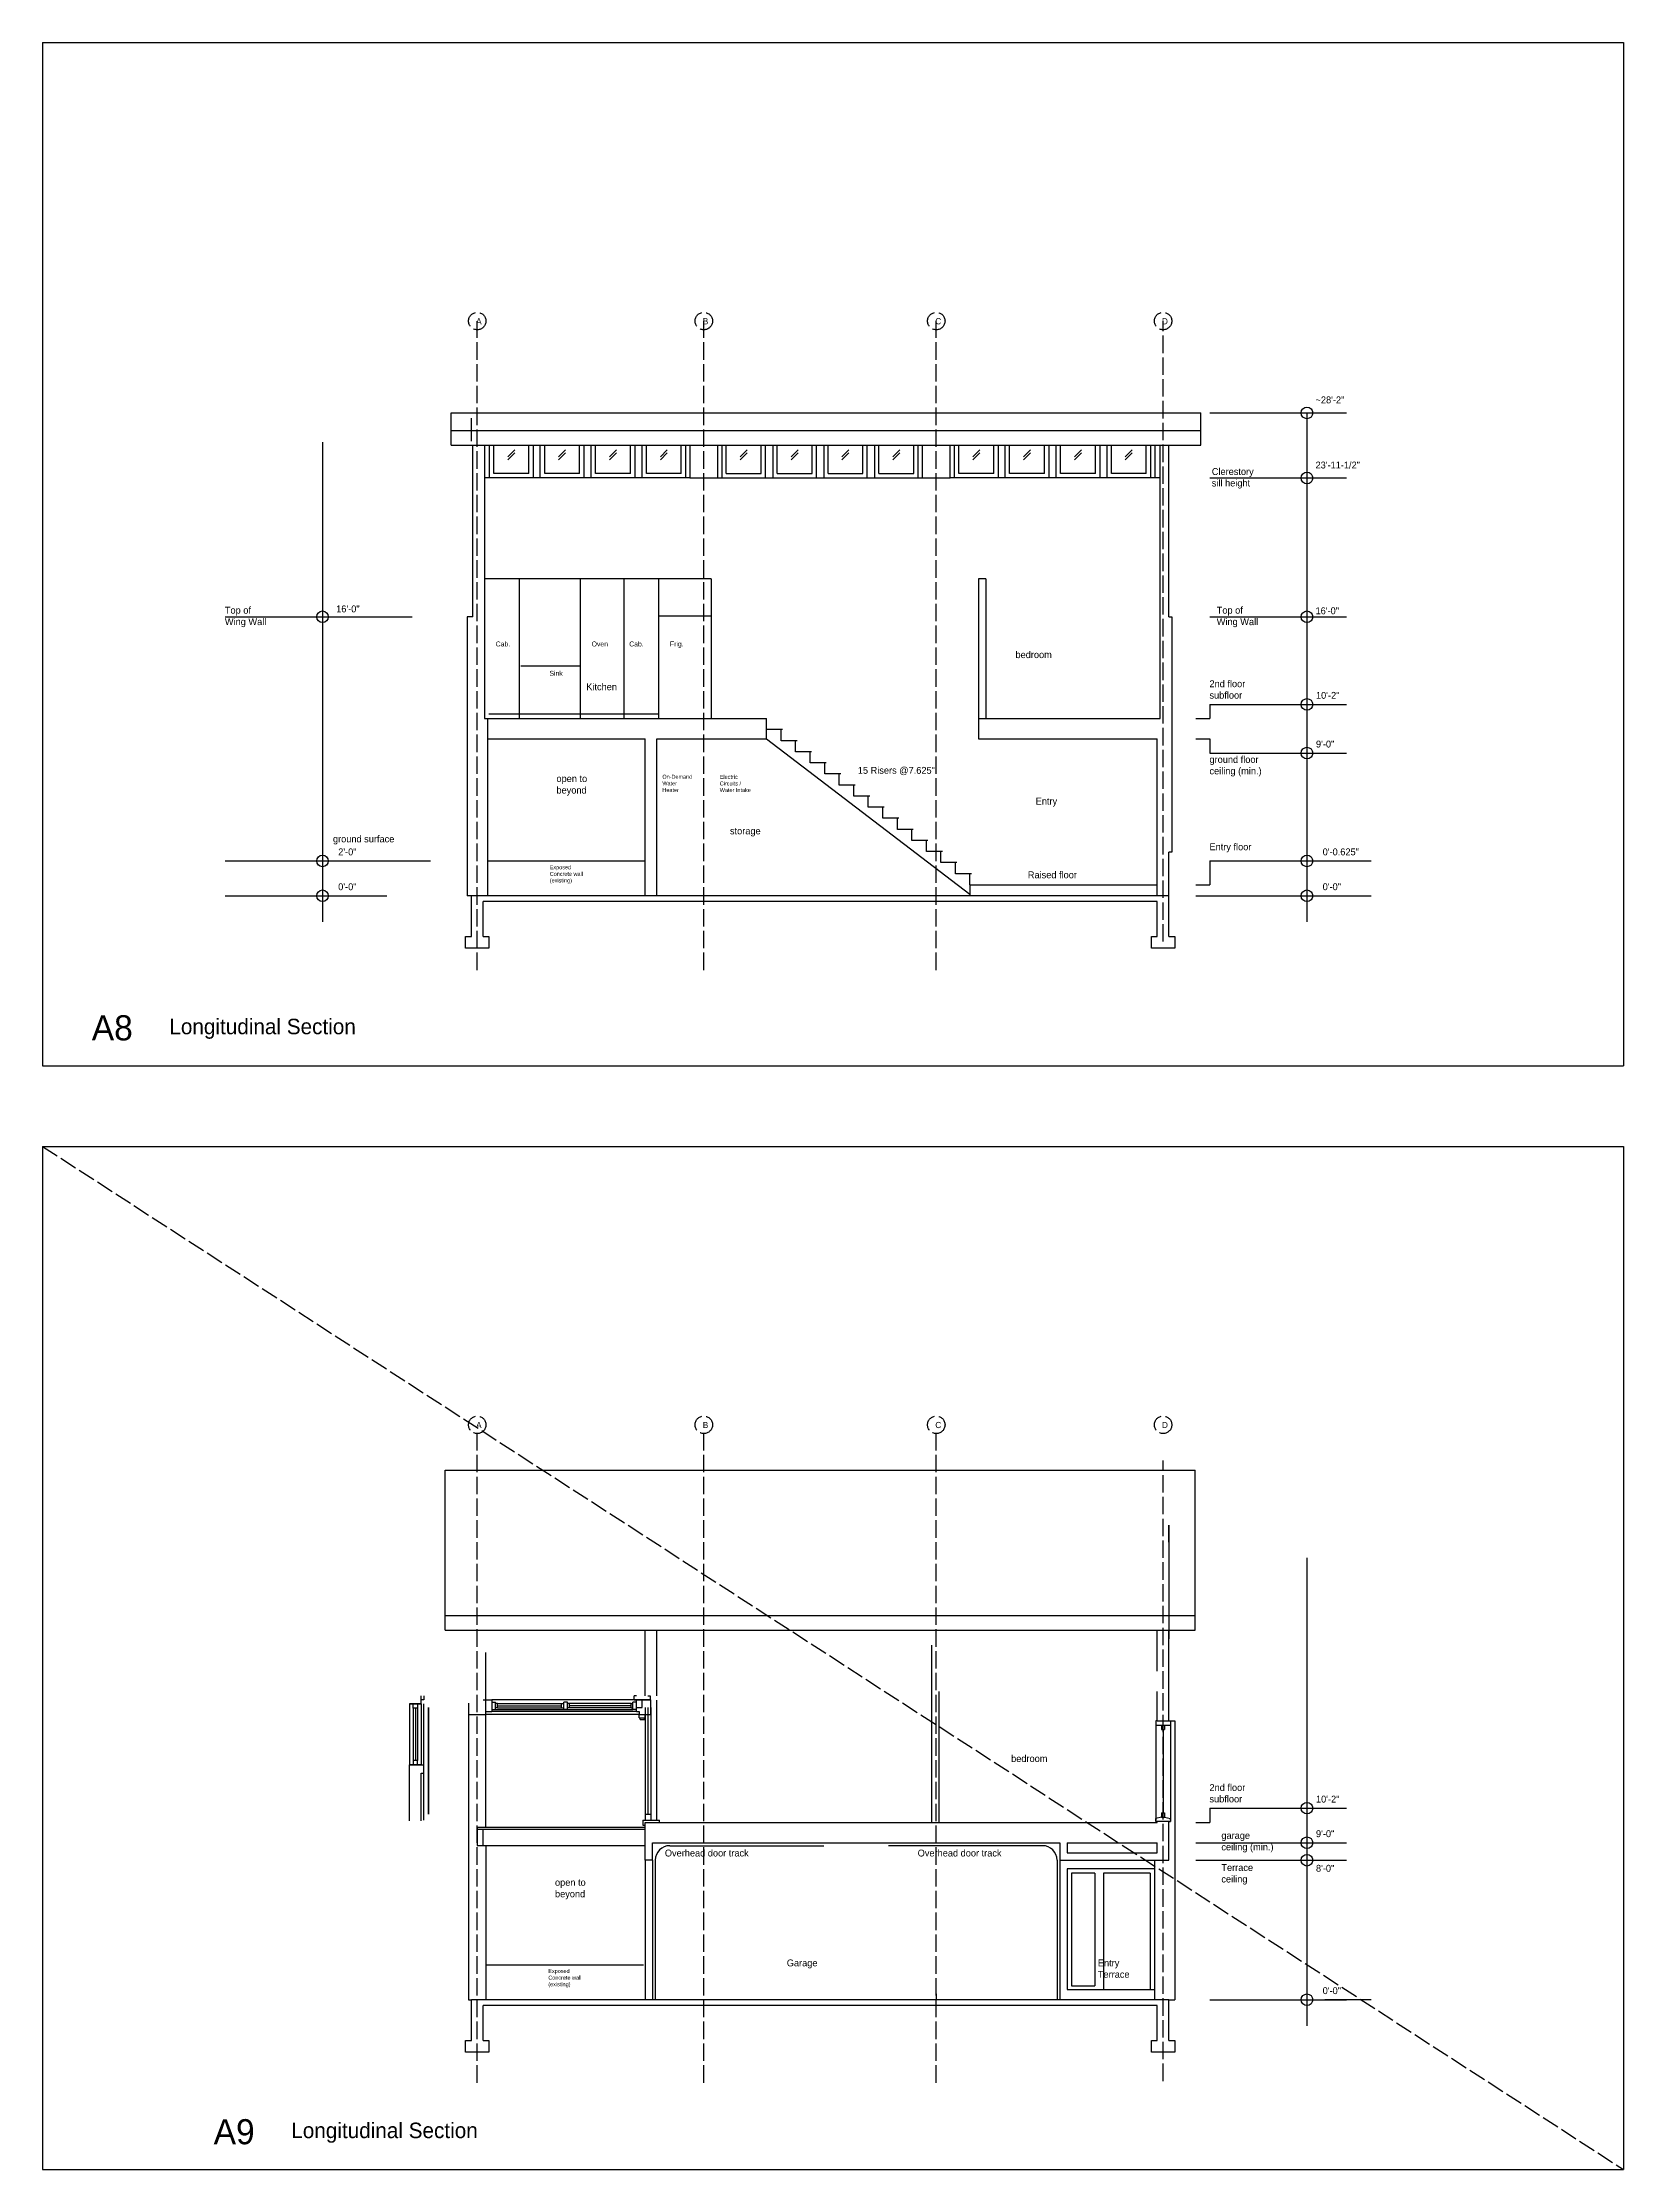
# Model space of a CAD drawing. Header units: inches. Extents: x -173 to 6851, y -308 to 3486.
# Drawn here: x 3365 to 4453, y 1971 to 3434 of the extents above; entities that cross this region are included whole.
import ezdxf

# ---------------------------------------------------------------- set-up
doc = ezdxf.new("R2010")
doc.units = ezdxf.units.IN
doc.header["$MEASUREMENT"] = 0
doc.linetypes.add('ACAD_ISO02W100', pattern=[15, 12, -3])
for name, color, linetype in [('const', 7, 'Continuous'), ('e1', 7, 'Continuous'), ('e2', 251, 'Continuous'), ('glass', 172, 'Continuous'), ('grid', 252, 'ACAD_ISO02W100'), ('millwork', 253, 'Continuous'), ('soffit', 253, 'ACAD_ISO02W100'), ('stairs', 140, 'Continuous'), ('walls', 7, 'Continuous')]:
    doc.layers.add(name, color=color, linetype=linetype)

msp = doc.modelspace()

# ---------------------------------------------------------------- linework, layer by layer
for p, q in [((3365.1, 3434.3), (3365.1, 2730.3)), ((3365.1, 3434.3), (4453.1, 3434.3)), ((4453.1, 3434.3), (4453.1, 2730.3)), ((3365.1, 2730.3), (4453.1, 2730.3)), ((3365.1, 2674.8), (3365.1, 1970.8)), ((3365.1, 2674.8), (4453.1, 2674.8)), ((4453.1, 2674.8), (4453.1, 1970.8)), ((3365.1, 1970.8), (4453.1, 1970.8))]:
    msp.add_line(p, q)
at = {"layer": 'e1'}
for p, q in [((4140.3, 3039.2), (4142.3, 3039.2)), ((3779.8, 2296.7), (3779.8, 2341.9)), ((3787.8, 2296.7), (3787.8, 2341.9)), ((3617.7, 2291.2), (3625.7, 2291.2)), ((3625.7, 2291.2), (3617.7, 2291.2)), ((3620.2, 2288.2), (3620.2, 2291.2)), ((3623.2, 2288.2), (3620.2, 2288.2)), ((3621.7, 2288.2), (3621.7, 2252.2)), ((3623.2, 2291.2), (3623.2, 2288.2)), ((3627.6, 2294), (3625.7, 2294)), ((3627.6, 2296.7), (3627.6, 2294)), ((3773.8, 2296.7), (3772.3, 2296.7)), ((3772.3, 2293.7), (3772.3, 2296.7)), ((3783.3, 2293.7), (3772.3, 2293.7)), ((3773.8, 2288.7), (3773.8, 2293.7)), ((3773.8, 2288.7), (3777.8, 2288.7)), ((3777.8, 2288.7), (3777.8, 2293.7)), ((3781.8, 2296.7), (3783.3, 2296.7)), ((3781.8, 2288.7), (3781.8, 2215.2)), ((3783.3, 2296.7), (3783.3, 2293.7)), ((3617.7, 2249.2), (3625.7, 2249.2)), ((3625.7, 2249.2), (3617.7, 2249.2)), ((3623.2, 2252.2), (3620.2, 2252.2)), ((3620.2, 2252.2), (3620.2, 2249.2)), ((3623.2, 2249.2), (3623.2, 2252.2)), ((3625.7, 2249.2), (3627.6, 2249.2)), ((3625.7, 2243.6), (3627.6, 2243.6)), ((3778.3, 2211.2), (3783.8, 2211.2)), ((3778.3, 2211.2), (3778.3, 2207.7)), ((3779.8, 2215.2), (3783.8, 2215.2)), ((3779.8, 2215.2), (3779.8, 2211.2)), ((3783.8, 2215.2), (3783.8, 2211.2)), ((3783.8, 2211.2), (3789.8, 2211.2)), ((3789.8, 2209.6), (3789.8, 2211.2)), ((3779.8, 2206.2), (3664.3, 2206.2)), ((3664.3, 2206.2), (3664.3, 2193.7)), ((3779.8, 2204.7), (3664.3, 2204.7)), ((3668.3, 2193.7), (3668.3, 2204.7)), ((3778.3, 2207.7), (3779.8, 2207.7)), ((3779.8, 2183.6), (3779.8, 2209.6)), ((3784.8, 2183.6), (3779.8, 2183.6))]:
    msp.add_line(p, q, dxfattribs=at)
at = {"layer": 'e2'}
for p, q in [((4168.4, 3179.5), (4262.5, 3179.5)), ((4235.3, 3179.5), (4235.3, 2829.3)), ((3660.3, 3160.1), (3660.3, 3175.8)), ((3557.8, 3159.4), (3557.8, 2829.3)), ((3672.7, 3134.7), (3672.7, 3157.4)), ((3675.7, 3137.7), (3675.7, 3157.4)), ((3685.3, 3149.3), (3690.1, 3154.1)), ((3685.3, 3147.3), (3690.1, 3152.1)), ((3699.7, 3137.7), (3699.7, 3157.4)), ((3702.7, 3157.4), (3702.7, 3134.7)), ((3707.7, 3134.7), (3707.7, 3157.4)), ((3710.7, 3137.7), (3710.7, 3157.4)), ((3720.3, 3149.3), (3725.1, 3154.1)), ((3720.3, 3147.3), (3725.1, 3152.1)), ((3734.7, 3137.7), (3734.7, 3157.4)), ((3737.7, 3157.4), (3737.7, 3134.7)), ((3742.7, 3134.7), (3742.7, 3157.4)), ((3745.7, 3137.7), (3745.7, 3157.4)), ((3755.3, 3149.3), (3760.1, 3154.1)), ((3755.3, 3147.3), (3760.1, 3152.1)), ((3769.7, 3137.7), (3769.7, 3157.4)), ((3772.7, 3157.4), (3772.7, 3134.7)), ((3777.7, 3134.7), (3777.7, 3157.4)), ((3780.7, 3137.7), (3780.7, 3157.4)), ((3790.3, 3149.3), (3795.1, 3154.1)), ((3790.3, 3147.3), (3795.1, 3152.1)), ((3804.7, 3137.7), (3804.7, 3157.4)), ((3807.7, 3157.4), (3807.7, 3134.7)), ((3810.7, 3157.4), (3810.7, 3134.7)), ((3829.7, 3157.4), (3829.7, 3134.7)), ((3832.7, 3157.4), (3832.7, 3134.7)), ((3835.7, 3137.7), (3835.7, 3157.4)), ((3845.3, 3149.3), (3850.1, 3154.1)), ((3845.3, 3147.3), (3850.1, 3152.1)), ((3859.7, 3137.7), (3859.7, 3157.4)), ((3862.7, 3134.7), (3862.7, 3157.4)), ((3867.7, 3157.4), (3867.7, 3134.7)), ((3870.7, 3137.7), (3870.7, 3157.4)), ((3880.3, 3149.3), (3885.1, 3154.1)), ((3880.3, 3147.3), (3885.1, 3152.1)), ((3894.7, 3137.7), (3894.7, 3157.4)), ((3897.7, 3134.7), (3897.7, 3157.4)), ((3902.7, 3157.4), (3902.7, 3134.7)), ((3905.7, 3137.7), (3905.7, 3157.4)), ((3915.3, 3149.3), (3920.1, 3154.1)), ((3915.3, 3147.3), (3920.1, 3152.1)), ((3929.7, 3137.7), (3929.7, 3157.4)), ((3932.7, 3134.7), (3932.7, 3157.4)), ((3937.7, 3157.4), (3937.7, 3134.7)), ((3940.7, 3137.7), (3940.7, 3157.4)), ((3950.3, 3149.3), (3955.1, 3154.1)), ((3950.3, 3147.3), (3955.1, 3152.1)), ((3964.7, 3137.7), (3964.7, 3157.4)), ((3967.7, 3134.7), (3967.7, 3157.4)), ((3970.7, 3134.7), (3970.7, 3157.4)), ((3989.7, 3134.7), (3989.7, 3157.4)), ((3992.7, 3134.7), (3992.7, 3157.4)), ((3995.7, 3137.7), (3995.7, 3157.4)), ((4005.3, 3149.3), (4010.1, 3154.1)), ((4005.3, 3147.3), (4010.1, 3152.1)), ((4019.7, 3137.7), (4019.7, 3157.4)), ((4022.7, 3157.4), (4022.7, 3134.7)), ((4027.7, 3134.7), (4027.7, 3157.4)), ((4030.7, 3137.7), (4030.7, 3157.4)), ((4040.3, 3149.3), (4045.1, 3154.1)), ((4040.3, 3147.3), (4045.1, 3152.1)), ((4054.7, 3137.7), (4054.7, 3157.4)), ((4057.7, 3157.4), (4057.7, 3134.7)), ((4062.7, 3134.7), (4062.7, 3157.4)), ((4065.7, 3137.7), (4065.7, 3157.4)), ((4075.3, 3149.3), (4080.1, 3154.1)), ((4075.3, 3147.3), (4080.1, 3152.1)), ((4089.7, 3137.7), (4089.7, 3157.4)), ((4092.7, 3157.4), (4092.7, 3134.7)), ((4097.7, 3134.7), (4097.7, 3157.4)), ((4100.7, 3137.7), (4100.7, 3157.4)), ((4110.3, 3149.3), (4115.1, 3154.1)), ((4110.3, 3147.3), (4115.1, 3152.1)), ((4124.7, 3137.7), (4124.7, 3157.4)), ((4127.7, 3157.4), (4127.7, 3134.7)), ((4130.7, 3157.4), (4130.7, 3134.7)), ((3810.7, 3134.7), (3669.3, 3134.7)), ((3699.7, 3137.7), (3675.7, 3137.7)), ((3734.7, 3137.7), (3710.7, 3137.7)), ((3769.7, 3137.7), (3745.7, 3137.7)), ((3804.7, 3137.7), (3780.7, 3137.7)), ((3810.7, 3134.7), (3829.7, 3134.7)), ((3829.7, 3134.7), (3989.7, 3134.7)), ((3835.7, 3137.7), (3859.7, 3137.7)), ((3870.7, 3137.7), (3894.7, 3137.7)), ((3897.7, 3134.7), (3902.7, 3134.7)), ((3905.7, 3137.7), (3929.7, 3137.7)), ((3940.7, 3137.7), (3964.7, 3137.7)), ((4130.7, 3134.7), (3989.7, 3134.7)), ((4019.7, 3137.7), (3995.7, 3137.7)), ((4054.7, 3137.7), (4030.7, 3137.7)), ((4062.7, 3134.7), (4057.7, 3134.7)), ((4089.7, 3137.7), (4065.7, 3137.7)), ((4124.7, 3137.7), (4100.7, 3137.7)), ((4134.3, 3134.7), (4130.7, 3134.7)), ((4168.4, 3134.7), (4262.5, 3134.7)), ((3825.3, 3065.2), (3669.3, 3065.2)), ((3693.3, 2969.2), (3693.3, 3065.2)), ((3735.3, 2969.2), (3735.3, 3065.2)), ((3765.3, 2969.2), (3765.3, 3065.2)), ((3789.3, 2969.2), (3789.3, 3065.2)), ((3825.3, 3065.2), (3825.3, 2969.2)), ((3490.9, 3039.2), (3619.6, 3039.2)), ((3825.3, 3039.7), (3789.3, 3039.7)), ((4168.4, 3039.2), (4262.5, 3039.2)), ((3735.3, 3005.2), (3694.3, 3005.2)), ((3789.3, 2972.2), (3672.3, 2972.2)), ((4168.4, 2978.9), (4262.5, 2978.9)), ((4168.4, 2978.9), (4168.4, 2969.2)), ((4158.9, 2969.2), (4168.4, 2969.2)), ((4158.9, 2955.2), (4168.4, 2955.2)), ((4168.4, 2955.2), (4168.4, 2945.4)), ((4168.4, 2945.4), (4262.5, 2945.4)), ((3490.9, 2871.2), (3632.1, 2871.2)), ((3671.3, 2871.2), (3779.8, 2871.2)), ((4168.4, 2871.2), (4262.5, 2871.2)), ((4168.4, 2871.2), (4168.4, 2854.8)), ((4247.7, 2871.2), (4279.6, 2871.2)), ((4158.9, 2854.8), (4168.4, 2854.8)), ((3490.9, 2847.2), (3585, 2847.2)), ((3570.2, 2847.2), (3602, 2847.2)), ((4158.9, 2847.2), (4262.5, 2847.2)), ((4247.7, 2847.2), (4279.6, 2847.2)), ((4140.3, 2402.5), (4140.3, 2414.2)), ((4235.3, 2391.6), (4235.3, 2069.7)), ((4140.3, 2336), (4140.3, 2341.9)), ((3670.3, 2206.2), (3670.3, 2326.5)), ((3617.7, 2291.2), (3617.7, 2249.2)), ((3620.2, 2288.2), (3620.2, 2252.2)), ((3623.2, 2288.2), (3623.2, 2252.2)), ((3625.7, 2291.2), (3625.7, 2249.2)), ((3627.6, 2211.2), (3627.6, 2291.2)), ((3630.7, 2215.2), (3630.7, 2288.7)), ((3630.7, 2288.7), (3630.7, 2215.2)), ((3658.3, 2291.6), (3658.3, 2087.6)), ((3779.8, 2288.7), (3779.8, 2215.2)), ((3783.8, 2288.7), (3783.8, 2215.2)), ((3787.8, 2211.2), (3787.8, 2293.7)), ((4131.3, 2279.6), (4131.3, 2210.2)), ((4141.3, 2279.6), (4141.3, 2210.2)), ((4141.3, 2279.6), (4144.3, 2279.6)), ((4144.3, 2279.6), (4144.3, 2087.6)), ((4168.4, 2219.4), (4262.5, 2219.4)), ((4168.4, 2219.4), (4168.4, 2209.6)), ((4158.9, 2209.6), (4168.4, 2209.6)), ((4158.9, 2195.6), (4262.5, 2195.6)), ((3668.3, 2193.7), (3779.8, 2193.7)), ((3670.3, 2193.7), (3670.3, 2087.6)), ((3779.8, 2183.6), (3779.8, 2087.6)), ((3784.8, 2183.6), (3784.8, 2087.6)), ((3796.8, 2193.6), (3902.8, 2193.6)), ((4053.3, 2193.6), (3947.3, 2193.6)), ((4065.3, 2183.6), (4065.3, 2087.6)), ((4130.3, 2183.6), (4130.3, 2087.6)), ((4158.9, 2183.6), (4262.5, 2183.6)), ((4130.3, 2177.6), (4070.3, 2177.6)), ((4070.3, 2177.6), (4070.3, 2094.6)), ((4073.3, 2174.6), (4073.3, 2097.1)), ((4089.3, 2174.6), (4073.3, 2174.6)), ((4089.3, 2174.6), (4089.3, 2097.1)), ((4095.3, 2174.6), (4095.3, 2094.6)), ((4127.3, 2174.6), (4095.3, 2174.6)), ((4127.3, 2174.6), (4127.3, 2094.6)), ((3670.3, 2111.6), (3778.8, 2111.6)), ((4070.3, 2094.6), (4130.3, 2094.6)), ((4073.3, 2097.1), (4089.3, 2097.1)), ((3658.3, 2087.6), (3660.3, 2087.6)), ((4140.3, 2087.6), (4144.3, 2087.6)), ((4168.4, 2087.6), (4262.5, 2087.6)), ((4247.7, 2087.7), (4279.6, 2087.7))]:
    msp.add_line(p, q, dxfattribs=at)
for centre in [(4235.3, 3179.5), (4235.3, 3134.7), (3557.8, 3039.2), (4235.3, 3039.2), (4235.3, 2978.9), (4235.3, 2945.4), (3557.8, 2871.2), (4235.3, 2871.2), (3557.8, 2847.2), (4235.3, 2847.2), (4235.3, 2219.4), (4235.3, 2195.6), (4235.3, 2183.6), (4235.3, 2087.6)]:
    msp.add_circle(centre, 4, dxfattribs=at)
for centre, start, end in [((3796.8, 2183.6), 90, 180), ((4053.3, 2183.6), 0, 90)]:
    msp.add_arc(centre, 10, start, end, dxfattribs=at)
at = {"layer": 'glass'}
for p, q in [((3678.3, 2291.4), (3722.3, 2291.4)), ((3678.3, 2288.4), (3722.3, 2288.4)), ((3770.3, 2291.4), (3727.8, 2291.4)), ((3770.3, 2288.4), (3727.8, 2288.4))]:
    msp.add_line(p, q, dxfattribs=at)
at = {"layer": 'grid'}
for p, q in [((3664.3, 2796.1), (3664.3, 3242.7)), ((3820.2, 2796.1), (3820.2, 3242.7)), ((3980.2, 2796.1), (3980.2, 3242.7)), ((4136.3, 2815.7), (4136.3, 3242.7)), ((3664.3, 2030.5), (3664.3, 2477.2)), ((3820.2, 2030.5), (3820.2, 2477.2)), ((3980.2, 2030.5), (3980.2, 2477.2)), ((4136.3, 2031.6), (4136.3, 2458.6))]:
    msp.add_line(p, q, dxfattribs=at)
for centre in [(3664.3, 3242.7), (3820.2, 3242.7), (3980.2, 3242.7), (4136.3, 3242.7), (3664.3, 2483.2), (3820.2, 2483.2), (3980.2, 2483.2), (4136.3, 2483.2)]:
    msp.add_circle(centre, 6, dxfattribs=at)
at = {"layer": 'millwork'}
for p, q in [((3646.3, 3167.4), (3646.3, 3179.5)), ((3646.3, 3179.5), (4162.3, 3179.5)), ((4162.3, 3167.4), (4162.3, 3179.5)), ((3642.3, 2351.9), (3642.3, 2451.9)), ((3642.3, 2451.9), (4158.3, 2451.9)), ((4158.3, 2351.9), (4158.3, 2451.9)), ((3775.8, 2283.9), (3670.3, 2283.9)), ((3773.8, 2293.9), (3674.3, 2293.9)), ((3674.3, 2287.4), (3771.3, 2287.4)), ((3773.8, 2285.9), (3674.3, 2285.9)), ((3678.3, 2289.9), (3722.3, 2289.9)), ((3770.3, 2289.9), (3727.8, 2289.9))]:
    msp.add_line(p, q, dxfattribs=at)
at = {"layer": 'soffit'}
msp.add_line((3365.1, 2674.8), (4453.1, 1970.8), dxfattribs=at)
at = {"layer": 'stairs'}
for p, q in [((3874.4, 2961.6), (3863.4, 2961.6)), ((3873.4, 2953.9), (3873.4, 2961.6)), ((3884.4, 2953.9), (3873.4, 2953.9)), ((3883.4, 2946.3), (3883.4, 2953.9)), ((3894.4, 2946.3), (3883.4, 2946.3)), ((3893.4, 2938.7), (3893.4, 2946.3)), ((3904.4, 2938.7), (3893.4, 2938.7)), ((3903.4, 2931.1), (3903.4, 2938.7)), ((3914.4, 2931.1), (3903.4, 2931.1)), ((3913.4, 2923.4), (3913.4, 2931.1)), ((3924.4, 2923.4), (3913.4, 2923.4)), ((3923.4, 2915.8), (3923.4, 2923.4)), ((3934.4, 2915.8), (3923.4, 2915.8)), ((3933.4, 2908.2), (3933.4, 2915.8)), ((3944.4, 2908.2), (3933.4, 2908.2)), ((3943.4, 2900.6), (3943.4, 2908.2)), ((3954.4, 2900.6), (3943.4, 2900.6)), ((3953.4, 2892.9), (3953.4, 2900.6)), ((3964.4, 2892.9), (3953.4, 2892.9)), ((3963.4, 2885.3), (3963.4, 2892.9)), ((3974.4, 2885.3), (3963.4, 2885.3)), ((3973.4, 2877.7), (3973.4, 2885.3)), ((3984.4, 2877.7), (3973.4, 2877.7)), ((3983.4, 2870.1), (3983.4, 2877.7)), ((3994.4, 2870.1), (3983.4, 2870.1)), ((3993.4, 2862.4), (3993.4, 2870.1)), ((4004.4, 2862.4), (3993.4, 2862.4)), ((4003.4, 2854.8), (4003.4, 2862.4))]:
    msp.add_line(p, q, dxfattribs=at)
at = {"layer": 'walls'}
for p, q in [((3646.3, 3157.4), (3646.3, 3167.4)), ((3646.3, 3167.4), (4162.3, 3167.4)), ((4162.3, 3157.4), (4162.3, 3167.4)), ((3646.3, 3157.4), (4162.3, 3157.4)), ((3661.3, 3039.2), (3661.3, 3157.4)), ((3669.3, 3157.4), (3669.3, 2969.2)), ((4134.3, 2969.2), (4134.3, 3157.4)), ((4140.3, 3039.2), (4140.3, 3157.4)), ((4009.3, 3065.2), (4009.3, 2955.2)), ((4014.3, 3065.2), (4009.3, 3065.2)), ((4014.3, 3065.2), (4014.3, 2969.2)), ((3657.3, 3039.2), (3657.3, 2847.2)), ((3661.3, 3039.2), (3657.3, 3039.2)), ((4142.3, 3039.2), (4142.3, 2877.2)), ((3669.3, 2969.2), (3863.4, 2969.2)), ((3671.3, 2969.2), (3671.3, 2847.2)), ((3863.4, 2955.2), (3863.4, 2969.2)), ((4009.3, 2969.2), (4134.3, 2969.2)), ((3671.3, 2955.2), (3779.8, 2955.2)), ((3779.8, 2847.2), (3779.8, 2955.2)), ((3787.8, 2847.2), (3787.8, 2955.2)), ((3787.8, 2955.2), (3863.4, 2955.2)), ((3863.4, 2955.2), (4003.4, 2848.4)), ((4009.3, 2955.2), (4132.3, 2955.2)), ((4132.3, 2847.2), (4132.3, 2955.2)), ((4140.3, 2819.2), (4140.3, 2877.2)), ((4142.3, 2877.2), (4140.3, 2877.2)), ((4003.4, 2854.8), (4003.4, 2847.2)), ((4003.4, 2854.8), (4132.3, 2854.8)), ((4140.3, 2847.2), (3657.3, 2847.2)), ((3660.3, 2819.2), (3660.3, 2847.2)), ((4132.3, 2843.2), (3668.3, 2843.2)), ((3668.3, 2819.2), (3668.3, 2843.2)), ((4132.3, 2819.2), (4132.3, 2843.2)), ((3656.3, 2819.2), (3660.3, 2819.2)), ((3656.3, 2811.2), (3656.3, 2819.2)), ((3672.3, 2811.2), (3656.3, 2811.2)), ((3668.3, 2819.2), (3672.3, 2819.2)), ((3672.3, 2819.2), (3672.3, 2811.2)), ((4128.3, 2811.2), (4128.3, 2819.2)), ((4128.3, 2819.2), (4132.3, 2819.2)), ((4144.3, 2811.2), (4128.3, 2811.2)), ((4140.3, 2819.2), (4144.3, 2819.2)), ((4144.3, 2819.2), (4144.3, 2811.2)), ((4140.3, 2414.2), (4140.3, 2336)), ((4140.3, 2402.5), (4140.3, 2397)), ((3642.3, 2341.9), (3642.3, 2351.9)), ((3642.3, 2351.9), (4158.3, 2351.9)), ((3642.3, 2341.9), (4158.3, 2341.9)), ((4132.3, 2313.6), (4132.3, 2341.9)), ((4140.3, 2301.9), (4140.3, 2341.9)), ((4158.3, 2341.9), (4158.3, 2351.9)), ((3977.2, 2209.6), (3977.2, 2331.6)), ((3982.2, 2209.6), (3982.2, 2299.6)), ((4132.3, 2279.6), (4132.3, 2299.6)), ((4140.3, 2279.6), (4140.3, 2301.9)), ((3625.7, 2291.2), (3625.7, 2296.7)), ((3658.3, 2283.9), (3670.3, 2283.9)), ((3668.3, 2293.9), (3674.3, 2293.9)), ((3670.3, 2285.9), (3674.3, 2285.9)), ((3670.3, 2283.9), (3670.3, 2285.9)), ((3674.3, 2293.9), (3674.3, 2285.9)), ((3674.3, 2292.4), (3676.8, 2292.4)), ((3674.3, 2287.4), (3676.8, 2287.4)), ((3676.8, 2287.4), (3676.8, 2292.4)), ((3678.3, 2291.4), (3676.8, 2291.4)), ((3678.3, 2288.4), (3676.8, 2288.4)), ((3678.3, 2288.4), (3678.3, 2291.4)), ((3722.3, 2288.4), (3722.3, 2291.4)), ((3722.3, 2291.4), (3723.8, 2291.4)), ((3722.3, 2288.4), (3723.8, 2288.4)), ((3726.3, 2292.4), (3723.8, 2292.4)), ((3723.8, 2287.4), (3723.8, 2292.4)), ((3726.3, 2287.4), (3723.8, 2287.4)), ((3726.3, 2287.4), (3726.3, 2292.4)), ((3727.8, 2291.4), (3726.3, 2291.4)), ((3727.8, 2288.4), (3726.3, 2288.4)), ((3727.8, 2288.4), (3727.8, 2291.4)), ((3770.3, 2291.4), (3768.8, 2291.4)), ((3770.3, 2288.4), (3768.8, 2288.4)), ((3770.3, 2288.4), (3770.3, 2291.4)), ((3770.3, 2291.4), (3771.3, 2291.4)), ((3770.3, 2288.4), (3771.3, 2288.4)), ((3771.3, 2287.4), (3771.3, 2292.4)), ((3773.8, 2292.4), (3771.3, 2292.4)), ((3773.8, 2287.4), (3771.3, 2287.4)), ((3783.8, 2293.9), (3773.8, 2293.9)), ((3773.8, 2285.9), (3773.8, 2293.9)), ((3773.8, 2285.9), (3775.8, 2285.9)), ((3775.8, 2285.9), (3775.8, 2283.9)), ((3775.8, 2281.5), (3775.8, 2284)), ((3775.8, 2283.9), (3783.8, 2283.9)), ((3779.8, 2281.5), (3779.8, 2283.9)), ((3783.8, 2283.9), (3783.8, 2293.9)), ((3775.8, 2281.5), (3779.8, 2281.5)), ((3776.3, 2280.5), (3776.3, 2281.5)), ((3776.3, 2280.5), (3779.3, 2280.5)), ((3779.3, 2280.5), (3779.3, 2281.5)), ((4131.3, 2279.6), (4131.3, 2276.6)), ((4132.3, 2279.6), (4131.3, 2279.6)), ((4131.3, 2276.6), (4141.3, 2276.6)), ((4132.3, 2279.6), (4140.3, 2279.6)), ((4135.3, 2276.6), (4137.3, 2276.6)), ((4135.3, 2276.6), (4135.3, 2273.6)), ((4135.3, 2273.6), (4137.3, 2273.6)), ((4136.3, 2273.6), (4136.3, 2216.2)), ((4137.3, 2276.6), (4137.3, 2273.6)), ((4140.3, 2279.6), (4141.3, 2279.6)), ((4141.3, 2279.6), (4141.3, 2276.6)), ((3617.7, 2210.8), (3617.7, 2249.2)), ((3625.7, 2210.8), (3625.7, 2243.6)), ((3627.6, 2243.6), (3627.6, 2249.2)), ((4135.3, 2213.2), (4131.3, 2212.2)), ((4131.3, 2210.2), (4131.3, 2212.2)), ((4131.3, 2210.2), (4132.3, 2210.2)), ((4132.3, 2209.6), (4132.3, 2210.2)), ((4140.3, 2210.2), (4132.3, 2210.2)), ((4135.3, 2216.2), (4135.3, 2213.2)), ((4135.3, 2216.2), (4137.3, 2216.2)), ((4135.3, 2213.2), (4137.3, 2213.2)), ((4137.3, 2216.2), (4137.3, 2213.2)), ((4137.3, 2213.2), (4141.3, 2212.2)), ((4140.3, 2183.6), (4140.3, 2210.2)), ((4140.3, 2210.2), (4141.3, 2210.2)), ((4141.3, 2210.2), (4141.3, 2212.2)), ((4141.3, 2210.2), (4141.3, 2210.2)), ((3779.8, 2209.6), (4132.3, 2209.6)), ((3784.8, 2195.6), (4065.3, 2195.6)), ((3784.8, 2183.6), (3784.8, 2195.6)), ((4065.3, 2195.6), (4065.3, 2183.6)), ((4070.3, 2195.6), (4070.3, 2188.6)), ((4070.3, 2195.6), (4132.3, 2195.6)), ((4132.3, 2188.6), (4132.3, 2195.6)), ((3664.3, 2193.7), (3668.3, 2193.7)), ((3786.8, 2183.6), (3786.8, 2087.6)), ((4063.3, 2183.6), (4063.3, 2087.6)), ((4065.3, 2183.6), (4140.3, 2183.6)), ((4070.3, 2188.6), (4132.3, 2188.6)), ((4140.3, 2087.6), (3660.3, 2087.6)), ((3660.3, 2059.6), (3660.3, 2087.6)), ((4132.3, 2083.6), (3668.3, 2083.6)), ((3668.3, 2059.6), (3668.3, 2083.6)), ((3980.2, 2091.6), (3980.2, 2087.6)), ((4132.3, 2059.6), (4132.3, 2083.6)), ((4140.3, 2059.6), (4140.3, 2087.6)), ((3656.3, 2059.6), (3660.3, 2059.6)), ((3656.3, 2051.6), (3656.3, 2059.6)), ((3672.3, 2051.6), (3656.3, 2051.6)), ((3668.3, 2059.6), (3672.3, 2059.6)), ((3672.3, 2059.6), (3672.3, 2051.6)), ((4128.3, 2051.6), (4128.3, 2059.6)), ((4128.3, 2059.6), (4132.3, 2059.6)), ((4144.3, 2051.6), (4128.3, 2051.6)), ((4140.3, 2059.6), (4144.3, 2059.6)), ((4144.3, 2059.6), (4144.3, 2051.6))]:
    msp.add_line(p, q, dxfattribs=at)

# ---------------------------------------------------------------- texts
at = {"layer": 'const', "attachment_point": 1}
for s, insert, char_height, width in [('A', (3663.5, 3244.7), 4.26, 1625.197), ('B', (3819.5, 3244.7), 4.26, 1625.197), ('C', (3979.5, 3244.7), 4.26, 1625.197), ('D', (4135.5, 3244.7), 4.26, 1625.197), ('~28\'-2"', (4241.2, 3190.8), 4.74, 1805.775), ('Clerestory^Jsill height', (4169.8, 3141.5), 4.736, 1805.775), ('23\'-11-1/2"', (4241.2, 3146), 4.736, 1805.775), ('\\PTop of\\PWing Wall', (3490.6, 3054), 4.74, 1805.775), ('16\'-0"', (3567.2, 3047), 4.74, 1805.775), ('\\PTop of\\PWing Wall', (4173.2, 3054), 4.74, 1805.775), ('\\P16\'-0"', (4241.2, 3053.6), 4.74, 1805.775), ('\\pt3.4098;Cab.', (3677, 3022.2), 3.41, 1300.158), ('\\pt3.4098;Oven', (3743, 3022.2), 3.41, 1300.158), ('\\pt3.4098;Cab.', (3768.9, 3022.2), 3.41, 1300.158), ('\\pt3.4098;Frig.', (3796.9, 3022.2), 3.41, 1300.158), ('bedroom', (4034.7, 3015.5), 4.74, 1805.775), ('\\pt3.4098;Sink', (3714, 3002), 3.41, 1300.158), ('Kitchen', (3739.3, 2993.4), 4.74, 1805.775), ('2nd floor^Jsubfloor', (4168.2, 2995.5), 4.736, 1805.775), ('10\'-2"', (4241.5, 2987.5), 4.74, 1805.775), ('ground floor^Jceiling (min.)', (4168.2, 2943.4), 4.736, 1805.775), ('9\'-0"', (4241.5, 2954), 4.74, 1805.775), ('open to^Jbeyond', (3718.8, 2930.2), 4.736, 1805.775), ('\\pt2.7279;On-Demand^JWater^JHeater', (3791.7, 2930.5), 2.728, 1040.126), ('\\pt2.7279;Electric^JCircuits /^JWater Intake', (3831.2, 2930.4), 2.728, 1040.126), ('15 Risers @7.625"', (3926.2, 2935.9), 4.736, 1805.775), ('Entry', (4048.6, 2914.7), 4.74, 1805.775), ('ground surface', (3565, 2888.7), 4.736, 1805.775), ('storage', (3838.2, 2894.2), 4.74, 1805.775), ('Entry floor', (4168.2, 2883.3), 4.736, 1805.775), ('2\'-0"', (3568.6, 2879.8), 4.74, 1805.775), ('0\'-0.625"', (4246.1, 2879.8), 4.74, 1805.775), ('0\'-0"', (3568.6, 2855.8), 4.74, 1805.775), ('\\pt2.7279;Exposed^JConcrete wall^J(existing)', (3714.2, 2868.2), 2.728, 1040.126), ('Raised floor', (4043.2, 2864), 4.736, 1805.775), ('0\'-0"', (4246.1, 2855.8), 4.74, 1805.775), ('A8', (3399, 2765), 17.26, 6582.049), ('Longitudinal Section', (3452.4, 2762.6), 10.656, 4062.993), ('A', (3663.5, 2485.2), 4.26, 1625.197), ('B', (3819.5, 2485.2), 4.26, 1625.197), ('C', (3979.5, 2485.2), 4.26, 1625.197), ('D', (4135.5, 2485.2), 4.26, 1625.197), ('bedroom', (4031.7, 2255.9), 4.74, 1805.775), ('2nd floor^Jsubfloor', (4168.2, 2236), 4.736, 1805.775), ('10\'-2"', (4241.5, 2228), 4.74, 1805.775), ('garage^Jceiling (min.)', (4176.4, 2203), 4.736, 1805.775), ('9\'-0"', (4241.5, 2204.2), 4.74, 1805.775), ('Overhead door track', (3793.4, 2190.9), 4.736, 1805.775), ('Overhead door track', (3967.4, 2190.9), 4.736, 1805.775), ('Terrace^Jceiling', (4176.4, 2180.9), 4.736, 1805.775), ('open to^Jbeyond', (3717.8, 2170.7), 4.736, 1805.775), ('8\'-0"', (4241.5, 2180.4), 4.74, 1805.775), ('\\pt2.7279;Exposed^JConcrete wall^J(existing)', (3713.2, 2108.7), 2.728, 1040.126), ('Garage', (3877.3, 2115.3), 4.74, 1805.775), ('Entry^JTerrace', (4091.4, 2115.3), 4.736, 1805.775), ('0\'-0"', (4246.1, 2096.2), 4.74, 1805.775), ('A9', (3482.9, 2005.4), 17.26, 6582.049), ('Longitudinal Section', (3536.3, 2003), 10.656, 4062.993)]:
    msp.add_mtext(s, dxfattribs=dict(at, insert=insert, char_height=char_height, width=width))

doc.saveas('drawing.dxf')
